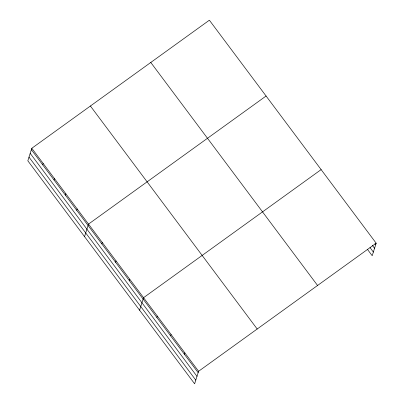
<?xml version="1.0" encoding="UTF-8"?>
<svg xmlns="http://www.w3.org/2000/svg" width="404" height="404" viewBox="0 0 404 404"><rect width="100%" height="100%" fill="white"/><g stroke="black" fill="none" stroke-linecap="round" stroke-linejoin="round"><path stroke-width="0.61" d="M31.805 148.278L27.831 160.802L194.627 383.8L198.596 371.276L376.169 243.198L209.373 20.2L31.805 148.278L198.596 371.276M42.703 164.832L43.147 163.443M54.045 179.997L54.49 178.603M65.387 195.157L65.832 193.768M76.73 210.322L77.174 208.934M84.542 236.623L88.511 224.099L266.084 96.021M101.833 243.885L102.273 242.496M115.595 262.282L116.034 260.893M129.356 280.679L129.795 279.29M139.582 310.211L143.556 297.687L321.124 169.609M156.878 317.473L157.318 316.085M170.634 335.87L171.079 334.482M184.396 354.268L184.84 352.879M376.169 243.198L372.195 255.722L367.362 249.258M374.983 243.597L375.73 244.592M372.331 245.279L374.564 248.263M370.014 247.571L373.362 252.051M150.778 62.463L317.569 285.466M90.4 106.01L257.197 329.013M31.361 149.667L198.157 372.665M30.199 153.343L196.99 376.341M28.997 157.126L195.794 380.124"/></g></svg>
